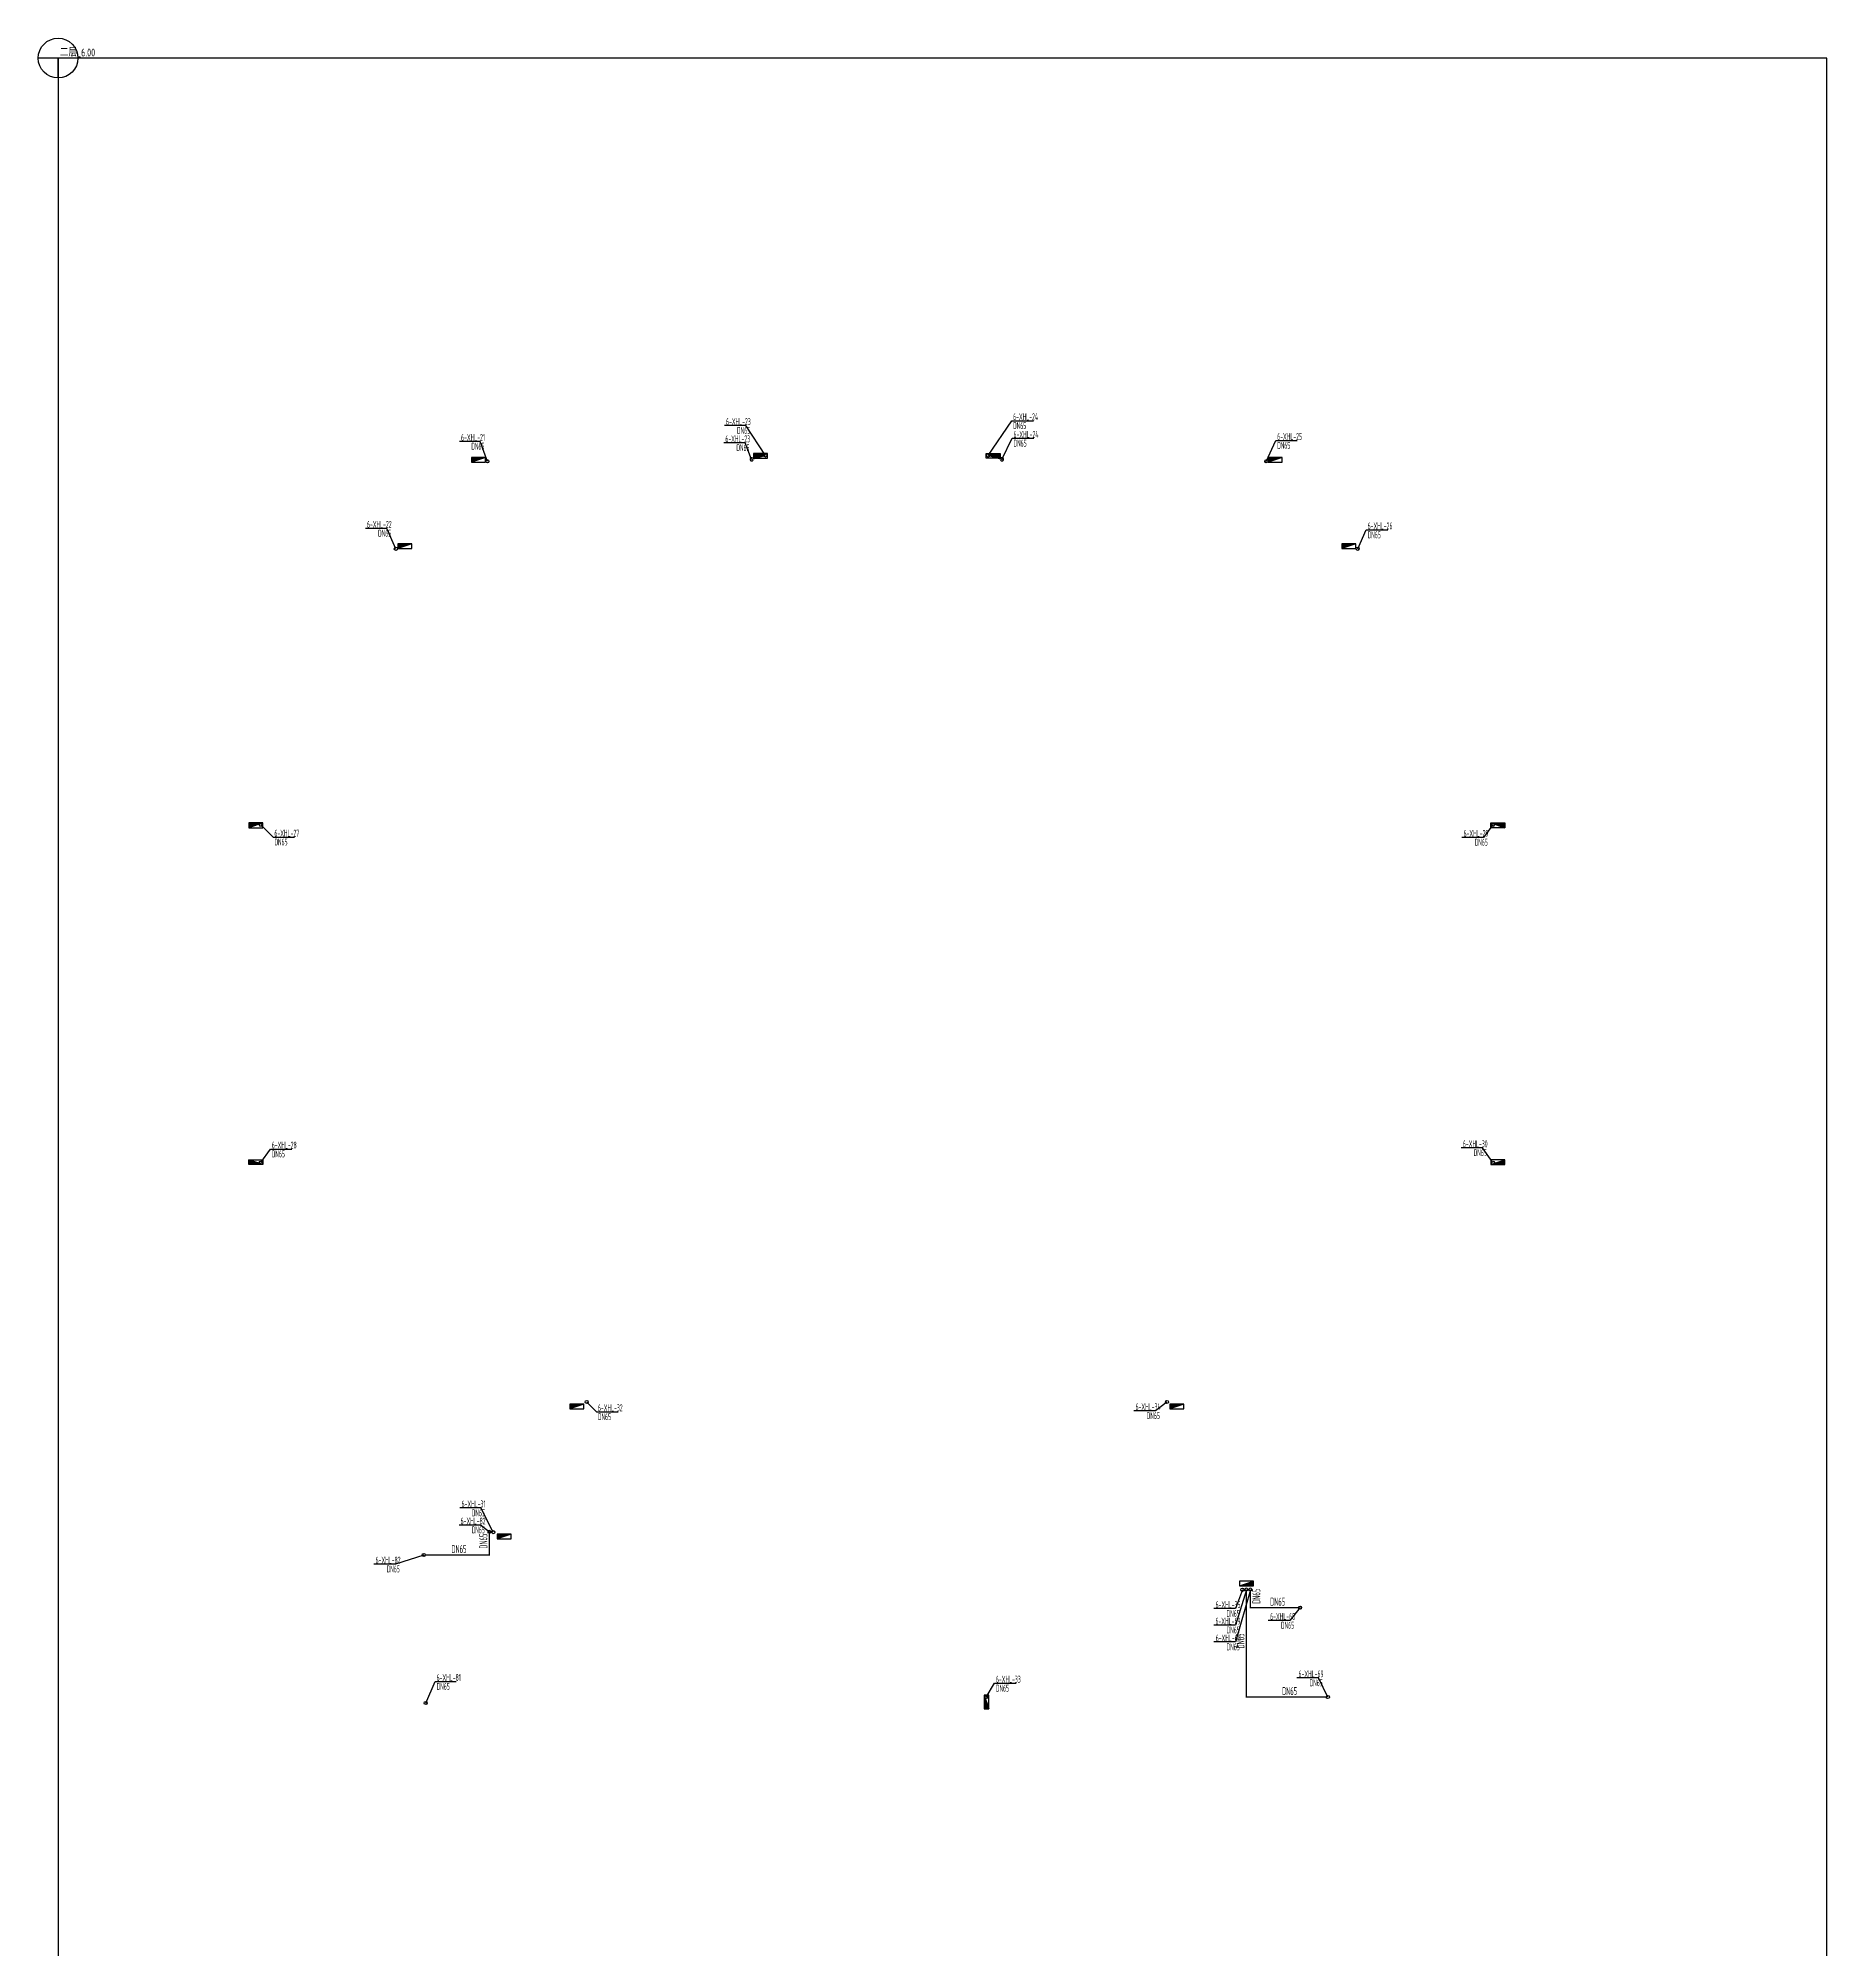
# Model space of a CAD drawing. Header units: millimetres. Extents: x -47741 to 42264, y -1159854 to 32416.
# Drawn here: x -47741 to 42264, y -730357 to -634136 of the extents above; entities that cross this region are included whole.
import ezdxf

# ---------------------------------------------------------------- set-up
doc = ezdxf.new("R2010")
doc.units = ezdxf.units.MM
doc.header["$LTSCALE"] = 1000
doc.layers.get('0').update_dxf_attribs({"linetype": 'CONTINUOUS'})
for name, color, linetype in [('DIM_消防', 3, 'CONTINUOUS'), ('EQUIP_消火栓', 7, 'CONTINUOUS'), ('PIPE-消防', 1, 'CONTINUOUS'), ('S-Xh_注释', 3, 'CONTINUOUS'), ('TEXT_消防', 7, 'CONTINUOUS'), ('VPIPE-消防', 1, 'CONTINUOUS')]:
    doc.layers.add(name, color=color, linetype=linetype)
doc.styles.add('_TWT_PIPEDN', font='GBENOR', dxfattribs={"width": 0.7, "height": 3.5, "bigfont": 'HZTXT'})
doc.styles.add('_TWT_SERIAL', font='GBENOR', dxfattribs={"width": 0.7, "height": 3.5, "bigfont": 'HZTXT'})

# ---------------------------------------------------------------- blocks, each defined once
blk = doc.blocks.new('Floorbase')
for p, q in [((0, 0), (-1000, 0)), ((0, -1000), (0, 0))]:
    blk.add_line(p, q)
blk.add_circle((0, 0), 1000)
at = {"style": '_TWT_PIPEDN', "width": 0.8}
blk.add_attdef('Elevation', (92, 81), '', height=400, dxfattribs=at)
blk = doc.blocks.new('$TwtSys$00000434')
for p, q in [((-0.5, 0.5), (-0.5, -0.5)), ((-0.5, -0.5), (0.5, 0.5)), ((0.5, 0.5), (-0.5, 0.5)), ((0.5, -0.5), (0.5, 0.5)), ((-0.5, -0.5), (0.5, -0.5))]:
    blk.add_line(p, q)
blk.add_solid([(0.5, -0.5), (0.5, 0.5), (-0.5, -0.5)])

msp = doc.modelspace()

# ---------------------------------------------------------------- hatches: boundary and pattern name
at = {"layer": 'PIPE-消防'}
for points in [[(-25040, -710486), (-25010, -710486), (-25010, -710516)], [(-25040, -710486), (-25040, -710516), (-25010, -710516)], [(13259, -713136), (13259, -713166), (13229, -713166)], [(13259, -713136), (13229, -713136), (13229, -713166)], [(13059, -717636), (13059, -717666), (13029, -717666)], [(13059, -717636), (13029, -717636), (13029, -717666)]]:
    msp.add_hatch(color=256, dxfattribs=at).paths.add_polyline_path(points)

# ---------------------------------------------------------------- linework, layer by layer
at = {"layer": 'DIM_消防'}
for p, q in [((-12128, -653633, -3000), (-13211, -653633, -3000)), ((-11141, -655136, -3000), (-12128, -653633, -3000)), ((59, -655136, -3000), (1249, -653389, -3000)), ((759, -655336), (1268, -654275)), ((1249, -653389, -3000), (2340, -653389, -3000)), ((1268, -654275), (2359, -654275)), ((-25500, -654429, -3000), (-26547, -654429, -3000)), ((-25140, -655436, -3000), (-25500, -654429, -3000)), ((-12160, -654501), (-13243, -654501)), ((-11841, -655336), (-12160, -654501)), ((14059, -655436), (14538, -654385)), ((14538, -654385), (15621, -654385)), ((-30192, -658808, -3000), (-31278, -658808, -3000)), ((-29741, -659836, -3000), (-30192, -658808, -3000)), ((18660, -659836, -3000), (19090, -658885, -3000)), ((19090, -658885, -3000), (20174, -658885, -3000)), ((-36541, -673736), (-35925, -674351)), ((-35925, -674351), (-34849, -674351)), ((24994, -674361), (23907, -674361)), ((25459, -673736), (24994, -674361)), ((-36541, -690736), (-36059, -690050)), ((-36059, -690050), (-34982, -690050)), ((24945, -689989), (23868, -689989)), ((25459, -690736), (24945, -689989)), ((-20141, -702786), (-19646, -703278)), ((-19646, -703278), (-18560, -703278)), ((8492, -703224), (7400, -703224)), ((9059, -702786), (8492, -703224)), ((-25475, -708119, -3000), (-26522, -708119, -3000)), ((-24840, -709336, -3000), (-25475, -708119, -3000)), ((-25480, -708976, 3000), (-26566, -708976, 3000)), ((-25040, -709336, 3000), (-25480, -708976, 3000)), ((-29759, -710944), (-30845, -710944)), ((-28341, -710486), (-29759, -710944)), ((12859, -712236), (12509, -713183)), ((13259, -712236, 3000), (12509, -714865)), ((13059, -712236, 3000), (12509, -714015)), ((12509, -713183), (11426, -713183)), ((15247, -713776), (14160, -713776)), ((15759, -713136), (15247, -713776)), ((12509, -714015), (11422, -714015)), ((12509, -714865), (11422, -714865)), ((16687, -716671), (15599, -716671)), ((17160, -717636), (16687, -716671)), ((-28241, -717936), (-27762, -716855)), ((-27762, -716855), (-26715, -716855)), ((-41, -717636), (383, -716941)), ((383, -716941), (1466, -716941))]:
    msp.add_line(p, q, dxfattribs=at)
at = {"layer": 'PIPE-消防', "const_width": 60}
for points in [[(-11841, -655336), (-11217, -655158)], [(759, -655336), (136, -655158)], [(-25040, -709336), (-25040, -710486)], [(-25040, -710486), (-28261, -710486)], [(13059, -717636), (13059, -712236)], [(13259, -713136), (13259, -712236)], [(15679, -713136), (13259, -713136)], [(17080, -717636), (13059, -717636)]]:
    msp.add_lwpolyline(points, dxfattribs=at)
at = {"layer": 'S-Xh_注释'}
msp.add_lwpolyline([(-46741, -826579), (42264, -826579), (42264, -635136), (-46741, -635136)], close=True, dxfattribs=at)
at = {"layer": 'VPIPE-消防'}
for centre in [(-11141, -655136), (59, -655136), (-25140, -655436), (14059, -655436), (-29741, -659836), (18660, -659836), (-36541, -673736), (25459, -673736), (-36541, -690736), (25459, -690736), (-20141, -702786), (9059, -702786), (-24840, -709336), (-28341, -710486), (12859, -712236), (15759, -713136), (-41, -717636), (17160, -717636), (-28241, -717936)]:
    msp.add_circle(centre, 80, dxfattribs=at)
for centre, start, end in [((-11841, -655336), 60.9454, 330.9454), ((759, -655336), 209.05454, 119.05454), ((-25040, -709336), 315, 225), ((13059, -712236), 315, 225), ((13259, -712236), 315, 225)]:
    msp.add_arc(centre, 80, start, end, dxfattribs=at)

# ---------------------------------------------------------------- block references
at = {"layer": 'EQUIP_消火栓', "yscale": 240, "zscale": 700}
for p, xscale, rotation in [((-25591, -655356), 700, 180), ((-11391, -655156), 700, 180), ((309, -655156), -700, 180), ((14509, -655356), 700, 180), ((-29291, -659706), 700, 180), ((18209, -659706), 700, 180), ((-36791, -673756), 700, 180), ((25709, -673756), -700, 180), ((-20641, -703006), 700, 180), ((9559, -703006), 700, 180), ((-24291, -709556), 700, 180), ((-21, -717886), 700, 270)]:
    msp.add_blockref('$TwtSys$00000434', p, dxfattribs=dict(at, xscale=xscale, rotation=rotation))
for p, xscale in [((-36791, -690716), -700), ((25709, -690716), 700), ((13059, -711916), 700)]:
    msp.add_blockref('$TwtSys$00000434', p, dxfattribs=dict(at, xscale=xscale))
at = {"layer": 'S-Xh_注释', "color": 0}
msp.add_blockref('Floorbase', (-46741, -635136), dxfattribs=at).add_auto_attribs({'Elevation': '二层_6.00'})

# ---------------------------------------------------------------- texts
at = {"layer": 'DIM_消防', "color": 7, "style": '_TWT_SERIAL', "width": 0.56}
for s, p in [('6-XHL-23', (-13129, -653607, -3000)), ('6-XHL-24', (1319, -653362, -3000)), ('6-XHL-21', (-26462, -654403, -3000)), ('6-XHL-23', (-13162, -654474)), ('DN65', (-12576, -654053, -3000)), ('DN65', (1319, -653809, -3000)), ('6-XHL-24', (1338, -654249)), ('6-XHL-25', (14608, -654359)), ('DN65', (-25948, -654849, -3000)), ('DN65', (-12608, -654921)), ('DN65', (1338, -654695)), ('DN65', (14608, -654805)), ('6-XHL-22', (-31197, -658782, -3000)), ('DN65', (-30640, -659228, -3000)), ('6-XHL-26', (19160, -658859, -3000)), ('DN65', (19160, -659305, -3000)), ('6-XHL-27', (-35855, -674325)), ('DN65', (-35855, -674771)), ('6-XHL-29', (23988, -674334)), ('DN65', (24547, -674781)), ('6-XHL-28', (-35989, -690024)), ('6-XHL-30', (23951, -689963)), ('DN65', (-35989, -690470)), ('DN65', (24497, -690409)), ('6-XHL-32', (-19576, -703251)), ('DN65', (-19576, -703698)), ('6-XHL-34', (7481, -703197)), ('DN65', (8044, -703644)), ('6-XHL-31', (-26437, -708093, -3000)), ('DN65', (-25923, -708539, -3000)), ('6-XHL-82', (-26484, -708949, 3000)), ('DN65', (-25928, -709396, 3000)), ('6-XHL-82', (-30763, -710917)), ('DN65', (-30207, -711364)), ('6-XHL-35', (11508, -713157)), ('6-XHL-69', (11503, -713989)), ('DN65', (12062, -713603)), ('6-XHL-68', (14253, -713749)), ('DN65', (14800, -714196)), ('6-XHL-68', (11515, -714839)), ('DN65', (12062, -714435)), ('DN65', (12062, -715285)), ('6-XHL-81', (-27692, -716828)), ('6-XHL-33', (453, -716915)), ('6-XHL-69', (15681, -716645)), ('DN65', (16239, -717091)), ('DN65', (-27692, -717275)), ('DN65', (453, -717361))]:
    msp.add_text(s, height=350, dxfattribs=at).set_placement(p)
at = {"layer": 'TEXT_消防', "style": '_TWT_PIPEDN', "width": 0.56}
for p in [(-26946, -710386), (14253, -713036), (14854, -717536)]:
    msp.add_text('DN65', height=400, dxfattribs=at).set_placement(p)
for p in [(-25140, -710167), (13759, -712942), (12959, -715192)]:
    msp.add_text('DN65', height=400, rotation=90, dxfattribs=at).set_placement(p)

doc.saveas('drawing.dxf')
